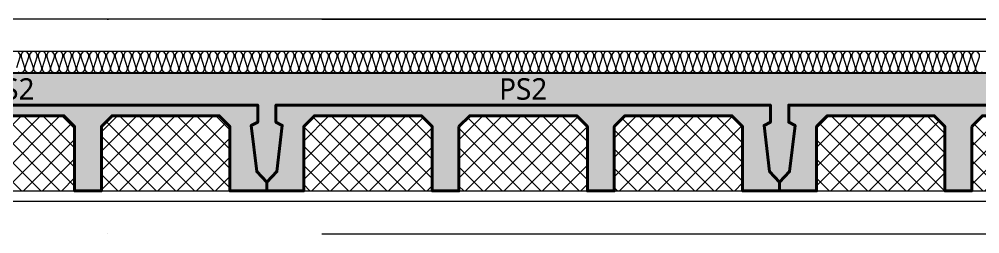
# Model space of a CAD drawing. Header units: millimetres. Extents: x 0 to 420000, y 0 to 297000.
# Drawn here: x 172786 to 177273, y 33450 to 34450 of the extents above; entities that cross this region are included whole.
import ezdxf
from ezdxf.enums import TextEntityAlignment as Align

# ---------------------------------------------------------------- set-up
doc = ezdxf.new("R2010")
doc.units = ezdxf.units.MM
doc.linetypes.add('0731_main_plan$0$form_$0$y-Landschaft$0$_$1$20120914_Verkehrsflächen_Grün$0$20120628_xref - Gammel$1$3_H-GL_F1_U3 - Default$0${ Offset Lines }', pattern=[0])
doc.linetypes.add('CEN', pattern=[62, 60, -1, 0, -1])
for name, color, linetype, lineweight in [('A-AXIS-LINE', 1, 'CEN', 15), ('A-CONC-LIN1', 2, 'Continuous', 40), ('A-CONC-LIN2', 7, 'Continuous', 25), ('A-XXXX-FIN2', 6, 'Continuous', 20), ('A-XXXX-INSL1', 15, 'Continuous', 18), ('A-XXXX-INSL2', 8, 'Continuous', 18)]:
    doc.layers.add(name, color=color, linetype=linetype, lineweight=lineweight)
doc.layers.add('A-CONC-SOLD', color=253, linetype='CEN')
doc.layers.add('A-XXXX-NPLT', color=144, linetype='Continuous', lineweight=15, plot=False)
doc.styles.add('맑은고딕', font='')
doc.styles.get('맑은고딕').set_extended_font_data('Malgun Gothic')

# ---------------------------------------------------------------- blocks, each defined once
blk = doc.blocks.new('axis(211208)')
at = {"layer": 'A-AXIS-LINE', "ltscale": 1000}
for p, q in [((4631788.1, -431118.7), (4955413.1, -431118.7)), ((4631788.1, -432118.7), (4955413.1, -432118.7))]:
    blk.add_line(p, q, dxfattribs=at)
blk = doc.blocks.new('PS2')
at = {"layer": 'A-CONC-SOLD'}
h = blk.add_hatch(color=256, dxfattribs=at)
h.dxf.hatch_style = 1
h.paths.add_polyline_path([(1197.5, 0), (-1197.5, 0), (-1197.5, -510), (-1150.5, -460), (-1125, -245), (-1155, -230), (-1155, -150), (1155, -150), (1155, -230), (1125, -245), (1150.5, -460), (1197.5, -510)])
h = blk.add_hatch(color=256, dxfattribs=at)
h.dxf.hatch_style = 1
h.paths.add_polyline_path([(-1150.5, -460), (-1197.5, -510), (-1197.5, -550), (-1025, -550), (-1025, -510), (-1025, -250), (-975, -200), (-475, -200), (-425, -250), (-425, -510), (-425, -550), (-300, -550), (-300, -510), (-300, -250), (-250, -200), (250, -200), (300, -250), (300, -510), (300, -550), (425, -550), (425, -510), (425, -250), (475, -200), (975, -200), (1025, -250), (1025, -510), (1025, -550), (1197.5, -550), (1197.5, -510), (1150.5, -460), (1125, -245), (1155, -230), (1155, -150), (-1155, -150), (-1155, -230), (-1125, -245)])
at = {"layer": 'A-XXXX-INSL2'}
h = blk.add_hatch(dxfattribs=at)
h.set_pattern_fill('ANSI37', color=256, scale=20)
h.set_pattern_definition([(45, (-289951.5, -41968), (-44.90128, 44.90128), []), (135, (-289951.5, -41968), (-44.90128, -44.90128), [])])
h.paths.add_polyline_path([(-975, -200), (-1025, -250), (-1025, -510), (-1025, -550), (-425, -550), (-425, -510), (-425, -250), (-475, -200)])
h.paths.add_polyline_path([(-250, -200), (-300, -250), (-300, -510), (-300, -550), (300, -550), (300, -510), (300, -250), (250, -200)])
h.paths.add_polyline_path([(425, -510), (425, -550), (1025, -550), (1025, -510), (1025, -250), (975, -200), (475, -200), (425, -250)])
at = {"layer": 'A-CONC-LIN1', "color": 2, "linetype": '0731_main_plan$0$form_$0$y-Landschaft$0$_$1$20120914_Verkehrsflächen_Grün$0$20120628_xref - Gammel$1$3_H-GL_F1_U3 - Default$0${ Offset Lines }'}
blk.add_lwpolyline([(-300, -250), (-300, -510), (-300, -510), (-300, -550), (-425, -550), (-425, -510), (-425, -510), (-425, -250), (-475, -200), (-975, -200), (-1025, -250), (-1025, -510), (-1025, -510), (-1025, -550), (-1197.5, -550), (-1197.5, -510), (-1150.5, -460), (-1125, -245), (-1155, -230), (-1155, -150), (1155, -150), (1155, -230), (1125, -245), (1150.5, -460), (1197.5, -510), (1197.5, -550), (1025, -550), (1025, -510), (1025, -510), (1025, -250), (975, -200), (475, -200), (425, -250), (425, -510), (425, -510), (425, -550), (300, -550), (300, -510), (300, -510), (300, -250), (250, -200), (-250, -200)], close=True, dxfattribs=at)
at = {"layer": 'A-CONC-LIN2'}
blk.add_line((-1197.5, 0), (1197.5, 0), dxfattribs=at)
at = {"layer": 'A-XXXX-NPLT'}
for p, q in [((-1025, -550), (-425, -550)), ((-300, -550), (300, -550)), ((425, -550), (1025, -550))]:
    blk.add_line(p, q, dxfattribs=at)
at = {"layer": 'A-XXXX-NPLT', "style": '맑은고딕'}
blk.add_text('PS2', height=100, dxfattribs=at).set_placement((0, -75), align=Align.MIDDLE)
blk = doc.blocks.new('지하2층')
at = {"layer": 'A-XXXX-FIN2'}
blk.add_line((4758723.8, -391118.7), (4737273.8, -391118.7), dxfattribs=at)
at = {"layer": 'A-XXXX-INSL1'}
blk.add_lwpolyline([(4758623.8, -391968.7), (4741073.8, -391968.7)], dxfattribs=at)
at = {"layer": 'A-XXXX-INSL2'}
blk.add_line((4758623.8, -391268.7), (4681723.8, -391268.7), dxfattribs=at)
for points in [[(4747594.8, -391364.7), (4747583.8, -391368.7), (4747572.8, -391364.7), (4747565.8, -391354.7), (4747565.8, -391343.7), (4747581.8, -391293.7), (4747581.8, -391282.7), (4747574.8, -391272.7), (4747563.8, -391268.7), (4747552.8, -391272.7), (4747545.8, -391282.7), (4747545.8, -391293.7), (4747561.8, -391343.7), (4747561.8, -391354.7), (4747554.8, -391364.7), (4747543.8, -391368.7), (4747532.8, -391364.7), (4747525.8, -391354.7), (4747525.8, -391343.7), (4747541.8, -391293.7), (4747541.8, -391282.7), (4747534.8, -391272.7), (4747523.8, -391268.7), (4747512.8, -391272.7), (4747505.8, -391282.7), (4747505.8, -391293.7), (4747521.8, -391343.7), (4747521.8, -391354.7), (4747514.8, -391364.7), (4747503.8, -391368.7), (4747492.8, -391364.7), (4747485.8, -391354.7), (4747485.8, -391343.7), (4747501.8, -391293.7), (4747501.8, -391282.7), (4747494.8, -391272.7), (4747483.8, -391268.7), (4747472.8, -391272.7), (4747465.8, -391282.7), (4747465.8, -391293.7), (4747481.8, -391343.7), (4747481.8, -391354.7), (4747474.8, -391364.7), (4747463.8, -391368.7), (4747452.8, -391364.7), (4747445.8, -391354.7), (4747445.8, -391343.7), (4747461.8, -391293.7), (4747461.8, -391282.7), (4747454.8, -391272.7), (4747443.8, -391268.7), (4747432.8, -391272.7), (4747425.8, -391282.7), (4747425.8, -391293.7), (4747441.8, -391343.7), (4747441.8, -391354.7), (4747434.8, -391364.7), (4747423.8, -391368.7), (4747412.8, -391364.7), (4747405.8, -391354.7), (4747405.8, -391343.7), (4747421.8, -391293.7), (4747421.8, -391282.7), (4747414.8, -391272.7), (4747403.8, -391268.7), (4747392.8, -391272.7), (4747385.8, -391282.7), (4747385.8, -391293.7), (4747401.8, -391343.7), (4747401.8, -391354.7), (4747394.8, -391364.7), (4747383.8, -391368.7), (4747372.8, -391364.7), (4747365.8, -391354.7), (4747365.8, -391343.7), (4747381.8, -391293.7), (4747381.8, -391282.7), (4747374.8, -391272.7), (4747363.8, -391268.7), (4747352.8, -391272.7), (4747345.8, -391282.7), (4747345.8, -391293.7), (4747361.8, -391343.7), (4747361.8, -391354.7), (4747354.8, -391364.7), (4747343.8, -391368.7), (4747332.8, -391364.7), (4747325.8, -391354.7), (4747325.8, -391343.7), (4747341.8, -391293.7), (4747341.8, -391282.7), (4747334.8, -391272.7), (4747323.8, -391268.7), (4747312.8, -391272.7), (4747305.8, -391282.7), (4747305.8, -391293.7), (4747321.8, -391343.7), (4747321.8, -391354.7), (4747314.8, -391364.7), (4747303.8, -391368.7), (4747292.8, -391364.7), (4747285.8, -391354.7), (4747285.8, -391343.7), (4747301.8, -391293.7), (4747301.8, -391282.7), (4747294.8, -391272.7), (4747283.8, -391268.7), (4747272.8, -391272.7), (4747265.8, -391282.7), (4747265.8, -391293.7), (4747281.8, -391343.7), (4747281.8, -391354.7), (4747274.8, -391364.7), (4747263.8, -391368.7), (4747252.8, -391364.7), (4747245.8, -391354.7), (4747245.8, -391343.7), (4747261.8, -391293.7), (4747261.8, -391282.7), (4747254.8, -391272.7), (4747243.8, -391268.7), (4747232.8, -391272.7), (4747225.8, -391282.7), (4747225.8, -391293.7), (4747241.8, -391343.7), (4747241.8, -391354.7), (4747234.8, -391364.7), (4747223.8, -391368.7), (4747212.8, -391364.7), (4747205.8, -391354.7), (4747205.8, -391343.7), (4747221.8, -391293.7), (4747221.8, -391282.7), (4747214.8, -391272.7), (4747203.8, -391268.7), (4747192.8, -391272.7), (4747185.8, -391282.7), (4747185.8, -391293.7), (4747201.8, -391343.7), (4747201.8, -391354.7), (4747194.8, -391364.7), (4747183.8, -391368.7), (4747172.8, -391364.7), (4747165.8, -391354.7), (4747165.8, -391343.7), (4747181.8, -391293.7), (4747181.8, -391282.7), (4747174.8, -391272.7), (4747163.8, -391268.7), (4747152.8, -391272.7), (4747145.8, -391282.7), (4747145.8, -391293.7), (4747161.8, -391343.7), (4747161.8, -391354.7), (4747154.8, -391364.7), (4747143.8, -391368.7), (4747132.8, -391364.7), (4747125.8, -391354.7), (4747125.8, -391343.7), (4747141.8, -391293.7), (4747141.8, -391282.7), (4747134.8, -391272.7), (4747123.8, -391268.7), (4747112.8, -391272.7), (4747105.8, -391282.7), (4747105.8, -391293.7), (4747121.8, -391343.7), (4747121.8, -391354.7), (4747114.8, -391364.7), (4747103.8, -391368.7), (4747092.8, -391364.7), (4747085.8, -391354.7), (4747085.8, -391343.7), (4747101.8, -391293.7), (4747101.8, -391282.7), (4747094.8, -391272.7), (4747083.8, -391268.7), (4747072.8, -391272.7), (4747065.8, -391282.7), (4747065.8, -391293.7), (4747081.8, -391343.7), (4747081.8, -391354.7), (4747074.8, -391364.7), (4747063.8, -391368.7), (4747052.8, -391364.7), (4747045.8, -391354.7), (4747045.8, -391343.7), (4747061.8, -391293.7), (4747061.8, -391282.7), (4747054.8, -391272.7), (4747043.8, -391268.7), (4747032.8, -391272.7), (4747025.8, -391282.7), (4747025.8, -391293.7), (4747041.8, -391343.7), (4747041.8, -391354.7), (4747034.8, -391364.7), (4747023.8, -391368.7), (4747012.8, -391364.7), (4747005.8, -391354.7), (4747005.8, -391343.7), (4747021.8, -391293.7), (4747021.8, -391282.7), (4747014.8, -391272.7), (4747003.8, -391268.7), (4746992.8, -391272.7), (4746985.8, -391282.7), (4746985.8, -391293.7), (4747001.8, -391343.7), (4747001.8, -391354.7), (4746994.8, -391364.7), (4746983.8, -391368.7), (4746972.8, -391364.7), (4746965.8, -391354.7), (4746965.8, -391343.7), (4746981.8, -391293.7), (4746981.8, -391282.7), (4746974.8, -391272.7), (4746963.8, -391268.7), (4746952.8, -391272.7), (4746945.8, -391282.7), (4746945.8, -391293.7), (4746961.8, -391343.7), (4746961.8, -391354.7), (4746954.8, -391364.7), (4746943.8, -391368.7), (4746932.8, -391364.7), (4746925.8, -391354.7), (4746925.8, -391343.7), (4746941.8, -391293.7), (4746941.8, -391282.7), (4746934.8, -391272.7), (4746923.8, -391268.7), (4746912.8, -391272.7), (4746905.8, -391282.7), (4746905.8, -391293.7), (4746921.8, -391343.7), (4746921.8, -391354.7), (4746914.8, -391364.7), (4746903.8, -391368.7), (4746892.8, -391364.7), (4746885.8, -391354.7), (4746885.8, -391343.7), (4746901.8, -391293.7), (4746901.8, -391282.7), (4746894.8, -391272.7), (4746883.8, -391268.7), (4746872.8, -391272.7), (4746865.8, -391282.7), (4746865.8, -391293.7), (4746881.8, -391343.7), (4746881.8, -391354.7), (4746874.8, -391364.7), (4746863.8, -391368.7), (4746852.8, -391364.7), (4746845.8, -391354.7), (4746845.8, -391343.7), (4746861.8, -391293.7), (4746861.8, -391282.7), (4746854.8, -391272.7), (4746843.8, -391268.7), (4746832.8, -391272.7), (4746825.8, -391282.7), (4746825.8, -391293.7), (4746841.8, -391343.7), (4746841.8, -391354.7), (4746834.8, -391364.7), (4746823.8, -391368.7), (4746812.8, -391364.7), (4746805.8, -391354.7), (4746805.8, -391343.7), (4746821.8, -391293.7), (4746821.8, -391282.7), (4746814.8, -391272.7), (4746803.8, -391268.7), (4746792.8, -391272.7), (4746785.8, -391282.7), (4746785.8, -391293.7), (4746801.8, -391343.7), (4746801.8, -391354.7), (4746794.8, -391364.7), (4746783.8, -391368.7), (4746772.8, -391364.7), (4746765.8, -391354.7), (4746765.8, -391343.7), (4746781.8, -391293.7), (4746781.8, -391282.7), (4746774.8, -391272.7), (4746763.8, -391268.7), (4746752.8, -391272.7), (4746745.8, -391282.7), (4746745.8, -391293.7), (4746761.8, -391343.7), (4746761.8, -391354.7), (4746754.8, -391364.7), (4746743.8, -391368.7), (4746732.8, -391364.7), (4746725.8, -391354.7), (4746725.8, -391343.7), (4746741.8, -391293.7), (4746741.8, -391282.7), (4746734.8, -391272.7), (4746723.8, -391268.7), (4746712.8, -391272.7), (4746705.8, -391282.7), (4746705.8, -391293.7), (4746721.8, -391343.7), (4746721.8, -391354.7), (4746714.8, -391364.7), (4746703.8, -391368.7), (4746692.8, -391364.7), (4746685.8, -391354.7), (4746685.8, -391343.7), (4746701.8, -391293.7), (4746701.8, -391282.7), (4746694.8, -391272.7), (4746683.8, -391268.7), (4746672.8, -391272.7), (4746665.8, -391282.7), (4746665.8, -391293.7), (4746681.8, -391343.7), (4746681.8, -391354.7), (4746674.8, -391364.7), (4746663.8, -391368.7), (4746652.8, -391364.7), (4746645.8, -391354.7), (4746645.8, -391343.7), (4746661.8, -391293.7), (4746661.8, -391282.7), (4746654.8, -391272.7), (4746643.8, -391268.7), (4746632.8, -391272.7), (4746625.8, -391282.7), (4746625.8, -391293.7), (4746641.8, -391343.7), (4746641.8, -391354.7), (4746634.8, -391364.7), (4746623.8, -391368.7), (4746612.8, -391364.7), (4746605.8, -391354.7), (4746605.8, -391343.7), (4746621.8, -391293.7), (4746621.8, -391282.7), (4746614.8, -391272.7), (4746603.8, -391268.7), (4746592.8, -391272.7), (4746585.8, -391282.7), (4746585.8, -391293.7), (4746601.8, -391343.7), (4746601.8, -391354.7), (4746594.8, -391364.7), (4746583.8, -391368.7), (4746572.8, -391364.7), (4746565.8, -391354.7), (4746565.8, -391343.7), (4746581.8, -391293.7), (4746581.8, -391282.7), (4746574.8, -391272.7), (4746563.8, -391268.7), (4746552.8, -391272.7), (4746545.8, -391282.7), (4746545.8, -391293.7), (4746561.8, -391343.7), (4746561.8, -391354.7), (4746554.8, -391364.7), (4746543.8, -391368.7), (4746532.8, -391364.7), (4746525.8, -391354.7), (4746525.8, -391343.7), (4746541.8, -391293.7), (4746541.8, -391282.7), (4746534.8, -391272.7), (4746523.8, -391268.7), (4746512.8, -391272.7), (4746505.8, -391282.7), (4746505.8, -391293.7), (4746521.8, -391343.7), (4746521.8, -391354.7), (4746514.8, -391364.7), (4746503.8, -391368.7), (4746492.8, -391364.7), (4746485.8, -391354.7), (4746485.8, -391343.7), (4746501.8, -391293.7), (4746501.8, -391282.7), (4746494.8, -391272.7), (4746483.8, -391268.7), (4746472.8, -391272.7), (4746465.8, -391282.7), (4746465.8, -391293.7), (4746481.8, -391343.7), (4746481.8, -391354.7), (4746474.8, -391364.7), (4746463.8, -391368.7), (4746452.8, -391364.7), (4746445.8, -391354.7), (4746445.8, -391343.7), (4746461.8, -391293.7), (4746461.8, -391282.7), (4746454.8, -391272.7), (4746443.8, -391268.7), (4746432.8, -391272.7), (4746425.8, -391282.7), (4746425.8, -391293.7), (4746441.8, -391343.7), (4746441.8, -391354.7), (4746434.8, -391364.7), (4746423.8, -391368.7), (4746412.8, -391364.7), (4746405.8, -391354.7), (4746405.8, -391343.7), (4746421.8, -391293.7), (4746421.8, -391282.7), (4746414.8, -391272.7), (4746403.8, -391268.7), (4746392.8, -391272.7), (4746385.8, -391282.7), (4746385.8, -391293.7), (4746401.8, -391343.7), (4746401.8, -391354.7), (4746394.8, -391364.7), (4746383.8, -391368.7), (4746372.8, -391364.7), (4746365.8, -391354.7), (4746365.8, -391343.7), (4746381.8, -391293.7), (4746381.8, -391282.7), (4746374.8, -391272.7), (4746363.8, -391268.7), (4746352.8, -391272.7), (4746345.8, -391282.7), (4746345.8, -391293.7), (4746361.8, -391343.7), (4746361.8, -391354.7), (4746354.8, -391364.7), (4746343.8, -391368.7), (4746332.8, -391364.7), (4746325.8, -391354.7), (4746325.8, -391343.7), (4746341.8, -391293.7), (4746341.8, -391282.7), (4746334.8, -391272.7), (4746323.8, -391268.7), (4746312.8, -391272.7), (4746305.8, -391282.7), (4746305.8, -391293.7), (4746321.8, -391343.7), (4746321.8, -391354.7), (4746314.8, -391364.7), (4746303.8, -391368.7), (4746292.8, -391364.7), (4746285.8, -391354.7), (4746285.8, -391343.7), (4746301.8, -391293.7), (4746301.8, -391282.7), (4746294.8, -391272.7), (4746283.8, -391268.7), (4746272.8, -391272.7), (4746265.8, -391282.7), (4746265.8, -391293.7), (4746281.8, -391343.7), (4746281.8, -391354.7), (4746274.8, -391364.7), (4746263.8, -391368.7), (4746252.8, -391364.7), (4746245.8, -391354.7), (4746245.8, -391343.7), (4746261.8, -391293.7), (4746261.8, -391282.7), (4746254.8, -391272.7), (4746243.8, -391268.7), (4746232.8, -391272.7), (4746225.8, -391282.7), (4746225.8, -391293.7), (4746241.8, -391343.7), (4746241.8, -391354.7), (4746234.8, -391364.7), (4746223.8, -391368.7), (4746212.8, -391364.7), (4746205.8, -391354.7), (4746205.8, -391343.7), (4746221.8, -391293.7), (4746221.8, -391282.7), (4746214.8, -391272.7), (4746203.8, -391268.7), (4746192.8, -391272.7), (4746185.8, -391282.7), (4746185.8, -391293.7), (4746201.8, -391343.7), (4746201.8, -391354.7), (4746194.8, -391364.7), (4746183.8, -391368.7), (4746172.8, -391364.7), (4746165.8, -391354.7), (4746165.8, -391343.7), (4746181.8, -391293.7), (4746181.8, -391282.7), (4746174.8, -391272.7), (4746163.8, -391268.7), (4746152.8, -391272.7), (4746145.8, -391282.7), (4746145.8, -391293.7), (4746161.8, -391343.7), (4746161.8, -391354.7), (4746154.8, -391364.7), (4746143.8, -391368.7), (4746132.8, -391364.7), (4746125.8, -391354.7), (4746125.8, -391343.7), (4746141.8, -391293.7), (4746141.8, -391282.7), (4746134.8, -391272.7), (4746123.8, -391268.7), (4746112.8, -391272.7), (4746105.8, -391282.7), (4746105.8, -391293.7), (4746121.8, -391343.7), (4746121.8, -391354.7), (4746114.8, -391364.7), (4746103.8, -391368.7), (4746092.8, -391364.7), (4746085.8, -391354.7), (4746085.8, -391343.7), (4746101.8, -391293.7), (4746101.8, -391282.7), (4746094.8, -391272.7), (4746083.8, -391268.7), (4746072.8, -391272.7), (4746065.8, -391282.7), (4746065.8, -391293.7), (4746081.8, -391343.7), (4746081.8, -391354.7), (4746074.8, -391364.7), (4746063.8, -391368.7), (4746052.8, -391364.7), (4746045.8, -391354.7), (4746045.8, -391343.7), (4746061.8, -391293.7), (4746061.8, -391282.7), (4746054.8, -391272.7), (4746043.8, -391268.7), (4746032.8, -391272.7), (4746025.8, -391282.7), (4746025.8, -391293.7), (4746041.8, -391343.7), (4746041.8, -391354.7), (4746034.8, -391364.7), (4746023.8, -391368.7), (4746012.8, -391364.7), (4746005.8, -391354.7), (4746005.8, -391343.7), (4746021.8, -391293.7), (4746021.8, -391282.7), (4746014.8, -391272.7), (4746003.8, -391268.7), (4745992.8, -391272.7), (4745985.8, -391282.7), (4745985.8, -391293.7), (4746001.8, -391343.7), (4746001.8, -391354.7), (4745994.8, -391364.7), (4745983.8, -391368.7), (4745972.8, -391364.7), (4745965.8, -391354.7), (4745965.8, -391343.7), (4745981.8, -391293.7), (4745981.8, -391282.7), (4745974.8, -391272.7), (4745963.8, -391268.7), (4745952.8, -391272.7), (4745945.8, -391282.7), (4745945.8, -391293.7), (4745961.8, -391343.7), (4745961.8, -391354.7), (4745954.8, -391364.7), (4745943.8, -391368.7), (4745932.8, -391364.7), (4745925.8, -391354.7), (4745925.8, -391343.7), (4745941.8, -391293.7), (4745941.8, -391282.7), (4745934.8, -391272.7), (4745923.8, -391268.7), (4745912.8, -391272.7), (4745905.8, -391282.7), (4745905.8, -391293.7), (4745921.8, -391343.7), (4745921.8, -391354.7), (4745914.8, -391364.7), (4745903.8, -391368.7), (4745892.8, -391364.7), (4745885.8, -391354.7), (4745885.8, -391343.7), (4745901.8, -391293.7), (4745901.8, -391282.7), (4745894.8, -391272.7), (4745883.8, -391268.7), (4745872.8, -391272.7), (4745865.8, -391282.7), (4745865.8, -391293.7), (4745881.8, -391343.7), (4745881.8, -391354.7), (4745874.8, -391364.7), (4745863.8, -391368.7), (4745852.8, -391364.7), (4745845.8, -391354.7), (4745845.8, -391343.7), (4745861.8, -391293.7), (4745861.8, -391282.7), (4745854.8, -391272.7), (4745843.8, -391268.7), (4745832.8, -391272.7), (4745825.8, -391282.7), (4745825.8, -391293.7), (4745841.8, -391343.7), (4745841.8, -391354.7), (4745834.8, -391364.7), (4745823.8, -391368.7), (4745812.8, -391364.7), (4745805.8, -391354.7), (4745805.8, -391343.7), (4745821.8, -391293.7), (4745821.8, -391282.7), (4745814.8, -391272.7), (4745803.8, -391268.7), (4745792.8, -391272.7), (4745785.8, -391282.7), (4745785.8, -391293.7), (4745801.8, -391343.7), (4745801.8, -391354.7), (4745794.8, -391364.7), (4745783.8, -391368.7), (4745772.8, -391364.7), (4745765.8, -391354.7), (4745765.8, -391343.7), (4745781.8, -391293.7), (4745781.8, -391282.7), (4745774.8, -391272.7), (4745763.8, -391268.7), (4745752.8, -391272.7), (4745745.8, -391282.7), (4745745.8, -391293.7), (4745761.8, -391343.7), (4745761.8, -391354.7), (4745754.8, -391364.7), (4745743.8, -391368.7), (4745732.8, -391364.7), (4745725.8, -391354.7), (4745725.8, -391343.7), (4745741.8, -391293.7), (4745741.8, -391282.7), (4745734.8, -391272.7), (4745723.8, -391268.7), (4745712.8, -391272.7), (4745705.8, -391282.7), (4745705.8, -391293.7), (4745721.8, -391343.7), (4745721.8, -391354.7), (4745714.8, -391364.7), (4745703.8, -391368.7), (4745692.8, -391364.7), (4745685.8, -391354.7), (4745685.8, -391343.7), (4745701.8, -391293.7), (4745701.8, -391282.7), (4745694.8, -391272.7), (4745683.8, -391268.7), (4745672.8, -391272.7), (4745665.8, -391282.7), (4745665.8, -391293.7), (4745681.8, -391343.7), (4745681.8, -391354.7), (4745674.8, -391364.7), (4745663.8, -391368.7), (4745652.8, -391364.7), (4745645.8, -391354.7), (4745645.8, -391343.7), (4745661.8, -391293.7), (4745661.8, -391282.7), (4745654.8, -391272.7), (4745643.8, -391268.7), (4745632.8, -391272.7), (4745625.8, -391282.7), (4745625.8, -391293.7), (4745641.8, -391343.7), (4745641.8, -391354.7), (4745634.8, -391364.7), (4745623.8, -391368.7), (4745612.8, -391364.7), (4745605.8, -391354.7), (4745605.8, -391343.7), (4745621.8, -391293.7), (4745621.8, -391282.7), (4745614.8, -391272.7), (4745603.8, -391268.7), (4745592.8, -391272.7), (4745585.8, -391282.7), (4745585.8, -391293.7), (4745601.8, -391343.7), (4745601.8, -391354.7), (4745594.8, -391364.7), (4745583.8, -391368.7), (4745572.8, -391364.7), (4745565.8, -391354.7), (4745565.8, -391343.7), (4745581.8, -391293.7), (4745581.8, -391282.7), (4745574.8, -391272.7), (4745563.8, -391268.7), (4745552.8, -391272.7), (4745545.8, -391282.7), (4745545.8, -391293.7), (4745561.8, -391343.7), (4745561.8, -391354.7), (4745554.8, -391364.7), (4745543.8, -391368.7), (4745532.8, -391364.7), (4745525.8, -391354.7), (4745525.8, -391343.7), (4745541.8, -391293.7), (4745541.8, -391282.7), (4745534.8, -391272.7), (4745523.8, -391268.7), (4745512.8, -391272.7), (4745505.8, -391282.7), (4745505.8, -391293.7), (4745521.8, -391343.7), (4745521.8, -391354.7), (4745514.8, -391364.7), (4745503.8, -391368.7), (4745492.8, -391364.7), (4745485.8, -391354.7), (4745485.8, -391343.7), (4745501.8, -391293.7), (4745501.8, -391282.7), (4745494.8, -391272.7), (4745483.8, -391268.7), (4745472.8, -391272.7), (4745465.8, -391282.7), (4745465.8, -391293.7), (4745481.8, -391343.7), (4745481.8, -391354.7), (4745474.8, -391364.7), (4745463.8, -391368.7), (4745452.8, -391364.7), (4745445.8, -391354.7), (4745445.8, -391343.7), (4745461.8, -391293.7), (4745461.8, -391282.7), (4745454.8, -391272.7), (4745443.8, -391268.7), (4745432.8, -391272.7), (4745425.8, -391282.7), (4745425.8, -391293.7), (4745441.8, -391343.7), (4745441.8, -391354.7), (4745434.8, -391364.7), (4745423.8, -391368.7), (4745412.8, -391364.7), (4745405.8, -391354.7), (4745405.8, -391343.7), (4745421.8, -391293.7), (4745421.8, -391282.7), (4745414.8, -391272.7), (4745403.8, -391268.7), (4745392.8, -391272.7), (4745385.8, -391282.7), (4745385.8, -391293.7), (4745401.8, -391343.7), (4745401.8, -391354.7), (4745394.8, -391364.7), (4745383.8, -391368.7), (4745372.8, -391364.7), (4745365.8, -391354.7), (4745365.8, -391343.7), (4745381.8, -391293.7), (4745381.8, -391282.7), (4745374.8, -391272.7), (4745363.8, -391268.7), (4745352.8, -391272.7), (4745345.8, -391282.7), (4745345.8, -391293.7), (4745361.8, -391343.7), (4745361.8, -391354.7), (4745354.8, -391364.7), (4745343.8, -391368.7), (4745332.8, -391364.7), (4745325.8, -391354.7), (4745325.8, -391343.7), (4745341.8, -391293.7), (4745341.8, -391282.7), (4745334.8, -391272.7), (4745323.8, -391268.7), (4745312.8, -391272.7), (4745305.8, -391282.7), (4745305.8, -391293.7), (4745321.8, -391343.7), (4745321.8, -391354.7), (4745314.8, -391364.7), (4745303.8, -391368.7), (4745292.8, -391364.7), (4745285.8, -391354.7), (4745285.8, -391343.7), (4745301.8, -391293.7), (4745301.8, -391282.7), (4745294.8, -391272.7), (4745283.8, -391268.7), (4745272.8, -391272.7), (4745265.8, -391282.7), (4745265.8, -391293.7), (4745281.8, -391343.7), (4745281.8, -391354.7), (4745274.8, -391364.7), (4745263.8, -391368.7), (4745252.8, -391364.7), (4745245.8, -391354.7), (4745245.8, -391343.7), (4745261.8, -391293.7), (4745261.8, -391282.7), (4745254.8, -391272.7), (4745243.8, -391268.7), (4745232.8, -391272.7), (4745225.8, -391282.7), (4745225.8, -391293.7), (4745241.8, -391343.7), (4745241.8, -391354.7), (4745234.8, -391364.7), (4745223.8, -391368.7), (4745212.8, -391364.7), (4745205.8, -391354.7), (4745205.8, -391343.7), (4745221.8, -391293.7), (4745221.8, -391282.7), (4745214.8, -391272.7), (4745203.8, -391268.7), (4745192.8, -391272.7), (4745185.8, -391282.7), (4745185.8, -391293.7), (4745201.8, -391343.7), (4745201.8, -391354.7), (4745194.8, -391364.7), (4745183.8, -391368.7), (4745172.8, -391364.7), (4745165.8, -391354.7), (4745165.8, -391343.7), (4745181.8, -391293.7), (4745181.8, -391282.7), (4745174.8, -391272.7), (4745163.8, -391268.7), (4745152.8, -391272.7), (4745145.8, -391282.7), (4745145.8, -391293.7), (4745161.8, -391343.7), (4745161.8, -391354.7), (4745154.8, -391364.7), (4745143.8, -391368.7), (4745132.8, -391364.7), (4745125.8, -391354.7), (4745125.8, -391343.7), (4745141.8, -391293.7), (4745141.8, -391282.7), (4745134.8, -391272.7), (4745123.8, -391268.7), (4745112.8, -391272.7), (4745105.8, -391282.7), (4745105.8, -391293.7), (4745121.8, -391343.7), (4745121.8, -391354.7), (4745114.8, -391364.7), (4745103.8, -391368.7), (4745092.8, -391364.7), (4745085.8, -391354.7), (4745085.8, -391343.7), (4745101.8, -391293.7), (4745101.8, -391282.7), (4745094.8, -391272.7), (4745083.8, -391268.7), (4745072.8, -391272.7), (4745065.8, -391282.7), (4745065.8, -391293.7), (4745081.8, -391343.7), (4745081.8, -391354.7), (4745074.8, -391364.7), (4745063.8, -391368.7), (4745052.8, -391364.7), (4745045.8, -391354.7), (4745045.8, -391343.7), (4745061.8, -391293.7), (4745061.8, -391282.7), (4745054.8, -391272.7), (4745043.8, -391268.7), (4745032.8, -391272.7), (4745025.8, -391282.7), (4745025.8, -391293.7), (4745041.8, -391343.7), (4745041.8, -391354.7), (4745034.8, -391364.7), (4745023.8, -391368.7), (4745012.8, -391364.7), (4745005.8, -391354.7), (4745005.8, -391343.7), (4745021.8, -391293.7), (4745021.8, -391282.7), (4745014.8, -391272.7), (4745003.8, -391268.7), (4744992.8, -391272.7), (4744985.8, -391282.7), (4744985.8, -391293.7), (4745001.8, -391343.7), (4745001.8, -391354.7), (4744994.8, -391364.7), (4744983.8, -391368.7), (4744972.8, -391364.7), (4744965.8, -391354.7), (4744965.8, -391343.7), (4744981.8, -391293.7), (4744981.8, -391282.7), (4744974.8, -391272.7), (4744963.8, -391268.7), (4744952.8, -391272.7), (4744945.8, -391282.7), (4744945.8, -391293.7), (4744961.8, -391343.7), (4744961.8, -391354.7), (4744954.8, -391364.7), (4744943.8, -391368.7), (4744932.8, -391364.7), (4744925.8, -391354.7), (4744925.8, -391343.7), (4744941.8, -391293.7), (4744941.8, -391282.7), (4744934.8, -391272.7), (4744923.8, -391268.7), (4744912.8, -391272.7), (4744905.8, -391282.7), (4744905.8, -391293.7), (4744921.8, -391343.7), (4744921.8, -391354.7), (4744914.8, -391364.7), (4744903.8, -391368.7), (4744892.8, -391364.7), (4744885.8, -391354.7), (4744885.8, -391343.7), (4744901.8, -391293.7), (4744901.8, -391282.7), (4744894.8, -391272.7), (4744883.8, -391268.7), (4744872.8, -391272.7), (4744865.8, -391282.7), (4744865.8, -391293.7), (4744881.8, -391343.7), (4744881.8, -391354.7), (4744874.8, -391364.7), (4744863.8, -391368.7), (4744852.8, -391364.7), (4744845.8, -391354.7), (4744845.8, -391343.7), (4744861.8, -391293.7), (4744861.8, -391282.7), (4744854.8, -391272.7), (4744843.8, -391268.7), (4744832.8, -391272.7), (4744825.8, -391282.7), (4744825.8, -391293.7), (4744841.8, -391343.7), (4744841.8, -391354.7), (4744834.8, -391364.7), (4744823.8, -391368.7), (4744812.8, -391364.7), (4744805.8, -391354.7), (4744805.8, -391343.7), (4744821.8, -391293.7), (4744821.8, -391282.7), (4744814.8, -391272.7), (4744803.8, -391268.7), (4744792.8, -391272.7), (4744785.8, -391282.7), (4744785.8, -391293.7), (4744801.8, -391343.7), (4744801.8, -391354.7), (4744794.8, -391364.7), (4744783.8, -391368.7), (4744772.8, -391364.7), (4744765.8, -391354.7), (4744765.8, -391343.7), (4744781.8, -391293.7), (4744781.8, -391282.7), (4744774.8, -391272.7), (4744763.8, -391268.7), (4744752.8, -391272.7), (4744745.8, -391282.7), (4744745.8, -391293.7), (4744761.8, -391343.7), (4744761.8, -391354.7), (4744754.8, -391364.7), (4744743.8, -391368.7), (4744732.8, -391364.7), (4744725.8, -391354.7), (4744725.8, -391343.7), (4744741.8, -391293.7), (4744741.8, -391282.7), (4744734.8, -391272.7), (4744723.8, -391268.7), (4744712.8, -391272.7), (4744705.8, -391282.7), (4744705.8, -391293.7), (4744721.8, -391343.7), (4744721.8, -391354.7), (4744714.8, -391364.7), (4744703.8, -391368.7), (4744692.8, -391364.7), (4744685.8, -391354.7), (4744685.8, -391343.7), (4744701.8, -391293.7), (4744701.8, -391282.7), (4744694.8, -391272.7), (4744683.8, -391268.7), (4744672.8, -391272.7), (4744665.8, -391282.7), (4744665.8, -391293.7), (4744681.8, -391343.7), (4744681.8, -391354.7), (4744674.8, -391364.7), (4744663.8, -391368.7), (4744652.8, -391364.7), (4744645.8, -391354.7), (4744645.8, -391343.7), (4744661.8, -391293.7), (4744661.8, -391282.7), (4744654.8, -391272.7), (4744643.8, -391268.7), (4744632.8, -391272.7), (4744625.8, -391282.7), (4744625.8, -391293.7), (4744641.8, -391343.7), (4744641.8, -391354.7), (4744634.8, -391364.7), (4744623.8, -391368.7), (4744612.8, -391364.7), (4744605.8, -391354.7), (4744605.8, -391343.7), (4744621.8, -391293.7), (4744621.8, -391282.7), (4744614.8, -391272.7), (4744603.8, -391268.7), (4744592.8, -391272.7), (4744585.8, -391282.7), (4744585.8, -391293.7), (4744601.8, -391343.7), (4744601.8, -391354.7), (4744594.8, -391364.7), (4744583.8, -391368.7), (4744572.8, -391364.7), (4744565.8, -391354.7), (4744565.8, -391343.7), (4744581.8, -391293.7), (4744581.8, -391282.7), (4744574.8, -391272.7), (4744563.8, -391268.7), (4744552.8, -391272.7), (4744545.8, -391282.7), (4744545.8, -391293.7), (4744561.8, -391343.7), (4744561.8, -391354.7), (4744554.8, -391364.7), (4744543.8, -391368.7), (4744532.8, -391364.7), (4744525.8, -391354.7), (4744525.8, -391343.7), (4744541.8, -391293.7), (4744541.8, -391282.7), (4744534.8, -391272.7), (4744523.8, -391268.7), (4744512.8, -391272.7), (4744505.8, -391282.7), (4744505.8, -391293.7), (4744521.8, -391343.7), (4744521.8, -391354.7), (4744514.8, -391364.7), (4744503.8, -391368.7), (4744492.8, -391364.7), (4744485.8, -391354.7), (4744485.8, -391343.7), (4744501.8, -391293.7), (4744501.8, -391282.7), (4744494.8, -391272.7), (4744483.8, -391268.7), (4744472.8, -391272.7), (4744465.8, -391282.7), (4744465.8, -391293.7), (4744481.8, -391343.7), (4744481.8, -391354.7), (4744474.8, -391364.7), (4744463.8, -391368.7), (4744452.8, -391364.7), (4744445.8, -391354.7), (4744445.8, -391343.7), (4744461.8, -391293.7), (4744461.8, -391282.7), (4744454.8, -391272.7), (4744443.8, -391268.7), (4744432.8, -391272.7), (4744425.8, -391282.7), (4744425.8, -391293.7), (4744441.8, -391343.7), (4744441.8, -391354.7), (4744434.8, -391364.7), (4744423.8, -391368.7), (4744412.8, -391364.7), (4744405.8, -391354.7), (4744405.8, -391343.7), (4744421.8, -391293.7), (4744421.8, -391282.7), (4744414.8, -391272.7), (4744403.8, -391268.7), (4744392.8, -391272.7), (4744385.8, -391282.7), (4744385.8, -391293.7), (4744401.8, -391343.7), (4744401.8, -391354.7), (4744394.8, -391364.7), (4744383.8, -391368.7), (4744372.8, -391364.7), (4744365.8, -391354.7), (4744365.8, -391343.7), (4744381.8, -391293.7), (4744381.8, -391282.7), (4744374.8, -391272.7), (4744363.8, -391268.7), (4744352.8, -391272.7), (4744345.8, -391282.7), (4744345.8, -391293.7), (4744361.8, -391343.7), (4744361.8, -391354.7), (4744354.8, -391364.7), (4744343.8, -391368.7), (4744332.8, -391364.7), (4744325.8, -391354.7), (4744325.8, -391343.7), (4744341.8, -391293.7), (4744341.8, -391282.7), (4744334.8, -391272.7), (4744323.8, -391268.7), (4744312.8, -391272.7), (4744305.8, -391282.7), (4744305.8, -391293.7), (4744321.8, -391343.7), (4744321.8, -391354.7), (4744314.8, -391364.7), (4744303.8, -391368.7), (4744292.8, -391364.7), (4744285.8, -391354.7), (4744285.8, -391343.7), (4744301.8, -391293.7), (4744301.8, -391282.7), (4744294.8, -391272.7), (4744283.8, -391268.7), (4744272.8, -391272.7), (4744265.8, -391282.7), (4744265.8, -391293.7), (4744281.8, -391343.7), (4744281.8, -391354.7), (4744274.8, -391364.7), (4744263.8, -391368.7), (4744252.8, -391364.7), (4744245.8, -391354.7), (4744245.8, -391343.7), (4744261.8, -391293.7), (4744261.8, -391282.7), (4744254.8, -391272.7), (4744243.8, -391268.7), (4744232.8, -391272.7), (4744225.8, -391282.7), (4744225.8, -391293.7), (4744241.8, -391343.7), (4744241.8, -391354.7), (4744234.8, -391364.7), (4744223.8, -391368.7), (4744212.8, -391364.7), (4744205.8, -391354.7), (4744205.8, -391343.7), (4744221.8, -391293.7), (4744221.8, -391282.7), (4744214.8, -391272.7), (4744203.8, -391268.7), (4744192.8, -391272.7), (4744185.8, -391282.7), (4744185.8, -391293.7), (4744201.8, -391343.7), (4744201.8, -391354.7), (4744194.8, -391364.7), (4744183.8, -391368.7), (4744172.8, -391364.7), (4744165.8, -391354.7), (4744165.8, -391343.7), (4744181.8, -391293.7), (4744181.8, -391282.7), (4744174.8, -391272.7), (4744163.8, -391268.7), (4744152.8, -391272.7), (4744145.8, -391282.7), (4744145.8, -391293.7), (4744161.8, -391343.7), (4744161.8, -391354.7), (4744154.8, -391364.7), (4744143.8, -391368.7), (4744132.8, -391364.7), (4744125.8, -391354.7), (4744125.8, -391343.7), (4744141.8, -391293.7), (4744141.8, -391282.7), (4744134.8, -391272.7), (4744123.8, -391268.7), (4744112.8, -391272.7), (4744105.8, -391282.7), (4744105.8, -391293.7), (4744121.8, -391343.7), (4744121.8, -391354.7), (4744114.8, -391364.7), (4744103.8, -391368.7), (4744092.8, -391364.7), (4744085.8, -391354.7), (4744085.8, -391343.7), (4744101.8, -391293.7), (4744101.8, -391282.7), (4744094.8, -391272.7), (4744083.8, -391268.7), (4744072.8, -391272.7), (4744065.8, -391282.7), (4744065.8, -391293.7), (4744081.8, -391343.7), (4744081.8, -391354.7), (4744074.8, -391364.7), (4744063.8, -391368.7), (4744052.8, -391364.7), (4744045.8, -391354.7), (4744045.8, -391343.7), (4744061.8, -391293.7), (4744061.8, -391282.7), (4744054.8, -391272.7), (4744043.8, -391268.7), (4744032.8, -391272.7), (4744025.8, -391282.7), (4744025.8, -391293.7), (4744041.8, -391343.7), (4744041.8, -391354.7), (4744034.8, -391364.7), (4744023.8, -391368.7), (4744012.8, -391364.7), (4744005.8, -391354.7), (4744005.8, -391343.7), (4744021.8, -391293.7), (4744021.8, -391282.7), (4744014.8, -391272.7), (4744003.8, -391268.7), (4743992.8, -391272.7), (4743985.8, -391282.7), (4743985.8, -391293.7), (4744001.8, -391343.7), (4744001.8, -391354.7), (4743994.8, -391364.7), (4743983.8, -391368.7), (4743972.8, -391364.7), (4743965.8, -391354.7), (4743965.8, -391343.7), (4743981.8, -391293.7), (4743981.8, -391282.7), (4743974.8, -391272.7), (4743963.8, -391268.7), (4743952.8, -391272.7), (4743945.8, -391282.7), (4743945.8, -391293.7), (4743961.8, -391343.7), (4743961.8, -391354.7), (4743954.8, -391364.7), (4743943.8, -391368.7), (4743932.8, -391364.7), (4743925.8, -391354.7), (4743925.8, -391343.7), (4743941.8, -391293.7), (4743941.8, -391282.7), (4743934.8, -391272.7), (4743923.8, -391268.7), (4743912.8, -391272.7), (4743905.8, -391282.7), (4743905.8, -391293.7), (4743921.8, -391343.7), (4743921.8, -391354.7), (4743914.8, -391364.7), (4743903.8, -391368.7), (4743892.8, -391364.7), (4743885.8, -391354.7), (4743885.8, -391343.7), (4743901.8, -391293.7), (4743901.8, -391282.7), (4743894.8, -391272.7), (4743883.8, -391268.7), (4743872.8, -391272.7), (4743865.8, -391282.7), (4743865.8, -391293.7), (4743881.8, -391343.7), (4743881.8, -391354.7), (4743874.8, -391364.7), (4743863.8, -391368.7), (4743852.8, -391364.7), (4743845.8, -391354.7), (4743845.8, -391343.7), (4743861.8, -391293.7), (4743861.8, -391282.7), (4743854.8, -391272.7), (4743843.8, -391268.7), (4743832.8, -391272.7), (4743825.8, -391282.7), (4743825.8, -391293.7), (4743841.8, -391343.7), (4743841.8, -391354.7), (4743834.8, -391364.7), (4743823.8, -391368.7), (4743812.8, -391364.7), (4743805.8, -391354.7), (4743805.8, -391343.7), (4743821.8, -391293.7), (4743821.8, -391282.7), (4743814.8, -391272.7), (4743803.8, -391268.7), (4743792.8, -391272.7), (4743785.8, -391282.7), (4743785.8, -391293.7), (4743801.8, -391343.7), (4743801.8, -391354.7), (4743794.8, -391364.7), (4743783.8, -391368.7), (4743772.8, -391364.7), (4743765.8, -391354.7), (4743765.8, -391343.7), (4743781.8, -391293.7), (4743781.8, -391282.7), (4743774.8, -391272.7), (4743763.8, -391268.7), (4743752.8, -391272.7), (4743745.8, -391282.7), (4743745.8, -391293.7), (4743761.8, -391343.7), (4743761.8, -391354.7), (4743754.8, -391364.7), (4743743.8, -391368.7), (4743732.8, -391364.7), (4743725.8, -391354.7), (4743725.8, -391343.7), (4743741.8, -391293.7), (4743741.8, -391282.7), (4743734.8, -391272.7), (4743723.8, -391268.7), (4743712.8, -391272.7), (4743705.8, -391282.7), (4743705.8, -391293.7), (4743721.8, -391343.7), (4743721.8, -391354.7), (4743714.8, -391364.7), (4743703.8, -391368.7), (4743692.8, -391364.7), (4743685.8, -391354.7), (4743685.8, -391343.7), (4743701.8, -391293.7), (4743701.8, -391282.7), (4743694.8, -391272.7), (4743683.8, -391268.7), (4743672.8, -391272.7), (4743665.8, -391282.7), (4743665.8, -391293.7), (4743681.8, -391343.7), (4743681.8, -391354.7), (4743674.8, -391364.7), (4743663.8, -391368.7), (4743652.8, -391364.7), (4743645.8, -391354.7), (4743645.8, -391343.7), (4743661.8, -391293.7), (4743661.8, -391282.7), (4743654.8, -391272.7), (4743643.8, -391268.7), (4743632.8, -391272.7), (4743625.8, -391282.7), (4743625.8, -391293.7), (4743641.8, -391343.7), (4743641.8, -391354.7), (4743634.8, -391364.7), (4743623.8, -391368.7), (4743612.8, -391364.7), (4743605.8, -391354.7), (4743605.8, -391343.7), (4743621.8, -391293.7), (4743621.8, -391282.7), (4743614.8, -391272.7), (4743603.8, -391268.7), (4743592.8, -391272.7), (4743585.8, -391282.7), (4743585.8, -391293.7), (4743601.8, -391343.7), (4743601.8, -391354.7), (4743594.8, -391364.7), (4743583.8, -391368.7), (4743572.8, -391364.7), (4743565.8, -391354.7), (4743565.8, -391343.7), (4743581.8, -391293.7), (4743581.8, -391282.7), (4743574.8, -391272.7), (4743563.8, -391268.7), (4743552.8, -391272.7), (4743545.8, -391282.7), (4743545.8, -391293.7), (4743561.8, -391343.7), (4743561.8, -391354.7), (4743554.8, -391364.7), (4743543.8, -391368.7), (4743532.8, -391364.7), (4743525.8, -391354.7), (4743525.8, -391343.7), (4743541.8, -391293.7), (4743541.8, -391282.7), (4743534.8, -391272.7), (4743523.8, -391268.7), (4743512.8, -391272.7), (4743505.8, -391282.7), (4743505.8, -391293.7), (4743521.8, -391343.7), (4743521.8, -391354.7), (4743514.8, -391364.7), (4743503.8, -391368.7), (4743492.8, -391364.7), (4743485.8, -391354.7), (4743485.8, -391343.7), (4743501.8, -391293.7), (4743501.8, -391282.7), (4743494.8, -391272.7), (4743483.8, -391268.7), (4743472.8, -391272.7), (4743465.8, -391282.7), (4743465.8, -391293.7), (4743481.8, -391343.7), (4743481.8, -391354.7), (4743474.8, -391364.7), (4743463.8, -391368.7), (4743452.8, -391364.7), (4743445.8, -391354.7), (4743445.8, -391343.7), (4743461.8, -391293.7), (4743461.8, -391282.7), (4743454.8, -391272.7), (4743443.8, -391268.7), (4743432.8, -391272.7), (4743425.8, -391282.7), (4743425.8, -391293.7), (4743441.8, -391343.7), (4743441.8, -391354.7), (4743434.8, -391364.7), (4743423.8, -391368.7), (4743412.8, -391364.7), (4743405.8, -391354.7), (4743405.8, -391343.7), (4743421.8, -391293.7), (4743421.8, -391282.7), (4743414.8, -391272.7), (4743403.8, -391268.7), (4743392.8, -391272.7), (4743385.8, -391282.7), (4743385.8, -391293.7), (4743401.8, -391343.7), (4743401.8, -391354.7), (4743394.8, -391364.7), (4743383.8, -391368.7), (4743372.8, -391364.7), (4743365.8, -391354.7), (4743365.8, -391343.7), (4743381.8, -391293.7), (4743381.8, -391282.7), (4743374.8, -391272.7), (4743363.8, -391268.7), (4743352.8, -391272.7), (4743345.8, -391282.7), (4743345.8, -391293.7), (4743361.8, -391343.7), (4743361.8, -391354.7), (4743354.8, -391364.7), (4743343.8, -391368.7), (4743332.8, -391364.7), (4743325.8, -391354.7), (4743325.8, -391343.7), (4743341.8, -391293.7), (4743341.8, -391282.7), (4743334.8, -391272.7), (4743323.8, -391268.7), (4743312.8, -391272.7), (4743305.8, -391282.7), (4743305.8, -391293.7), (4743321.8, -391343.7), (4743321.8, -391354.7), (4743314.8, -391364.7), (4743303.8, -391368.7), (4743292.8, -391364.7), (4743285.8, -391354.7), (4743285.8, -391343.7), (4743301.8, -391293.7), (4743301.8, -391282.7), (4743294.8, -391272.7), (4743283.8, -391268.7), (4743272.8, -391272.7), (4743265.8, -391282.7), (4743265.8, -391293.7), (4743281.8, -391343.7), (4743281.8, -391354.7), (4743274.8, -391364.7), (4743263.8, -391368.7), (4743252.8, -391364.7), (4743245.8, -391354.7), (4743245.8, -391343.7), (4743261.8, -391293.7), (4743261.8, -391282.7), (4743254.8, -391272.7), (4743243.8, -391268.7), (4743232.8, -391272.7), (4743225.8, -391282.7), (4743225.8, -391293.7), (4743241.8, -391343.7), (4743241.8, -391354.7), (4743234.8, -391364.7), (4743223.8, -391368.7), (4743212.8, -391364.7), (4743205.8, -391354.7), (4743205.8, -391343.7), (4743221.8, -391293.7), (4743221.8, -391282.7), (4743214.8, -391272.7), (4743203.8, -391268.7), (4743192.8, -391272.7), (4743185.8, -391282.7), (4743185.8, -391293.7), (4743201.8, -391343.7), (4743201.8, -391354.7), (4743194.8, -391364.7), (4743183.8, -391368.7), (4743172.8, -391364.7), (4743165.8, -391354.7), (4743165.8, -391343.7), (4743181.8, -391293.7), (4743181.8, -391282.7), (4743174.8, -391272.7), (4743163.8, -391268.7), (4743152.8, -391272.7), (4743145.8, -391282.7), (4743145.8, -391293.7), (4743161.8, -391343.7), (4743161.8, -391354.7), (4743154.8, -391364.7), (4743143.8, -391368.7), (4743132.8, -391364.7), (4743125.8, -391354.7), (4743125.8, -391343.7), (4743141.8, -391293.7), (4743141.8, -391282.7), (4743134.8, -391272.7), (4743123.8, -391268.7), (4743112.8, -391272.7), (4743105.8, -391282.7), (4743105.8, -391293.7), (4743121.8, -391343.7), (4743121.8, -391354.7), (4743114.8, -391364.7), (4743103.8, -391368.7), (4743092.8, -391364.7)], [(4743085.8, -391343.7), (4743101.8, -391293.7), (4743101.8, -391282.7), (4743094.8, -391272.7)]]:
    blk.add_lwpolyline(points, dxfattribs=at)
for p in [(4743056.3, -391368.7), (4745451.3, -391368.7), (4747846.3, -391368.7)]:
    blk.add_blockref('PS2', p)

msp = doc.modelspace()

# ---------------------------------------------------------------- block references
msp.add_blockref('지하2층', (-4570311.3, 425568.7))
at = {"layer": 'A-AXIS-LINE'}
msp.add_blockref('axis(211208)', (-4581588.1, 465568.7), dxfattribs=at)

doc.saveas('drawing.dxf')
